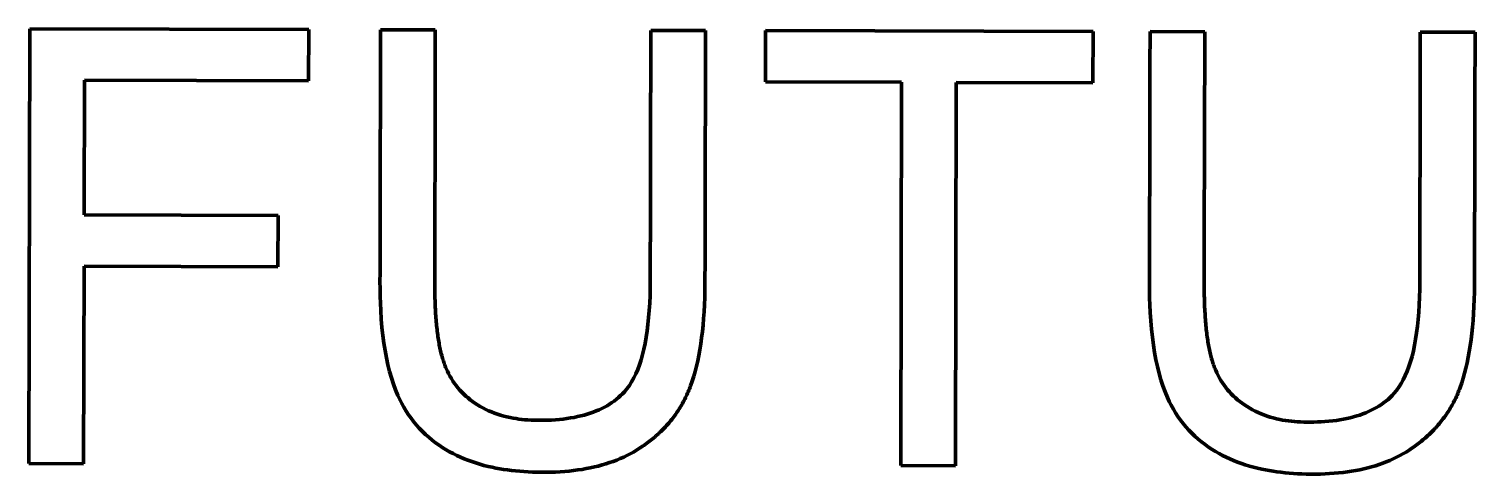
# Model space of a CAD drawing. Header units: millimetres. Extents: x 927 to 1533, y 508 to 795.
# Drawn here: x 1184.276 to 1188.04, y 636.688 to 637.847 of the extents above; entities that cross this region are included whole.
import ezdxf

# ---------------------------------------------------------------- set-up
doc = ezdxf.new("R2010")
doc.units = ezdxf.units.MM
doc.layers.add('1', color=7, linetype='Continuous', true_color=0xffffff)

msp = doc.modelspace()

# ---------------------------------------------------------------- linework, layer by layer
at = {"layer": '1', "color": 1, "linetype": 'Continuous', "lineweight": 70}
for p, q in [((1184.279, 637.8469), (1184.2763, 636.7149)), ((1185.0045, 637.8452), (1184.279, 637.8469)), ((1185.0042, 637.7117), (1185.0045, 637.8452)), ((1185.1916, 637.8447), (1185.1915, 637.8255)), ((1185.3341, 637.8444), (1185.1916, 637.8447)), ((1185.3334, 637.5805), (1185.3341, 637.8444)), ((1186.0376, 637.8427), (1185.895, 637.8431)), ((1185.895, 637.8215), (1185.895, 637.8431)), ((1186.0376, 637.8427), (1186.0375, 637.8228)), ((1186.1938, 637.8424), (1186.1935, 637.7089)), ((1187.0462, 637.8403), (1186.1938, 637.8424)), ((1187.0458, 637.7068), (1187.0462, 637.8403)), ((1187.1945, 637.84), (1187.1944, 637.8219)), ((1187.337, 637.8396), (1187.1945, 637.84)), ((1187.3363, 637.5604), (1187.337, 637.8396)), ((1185.1915, 637.8063), (1185.1914, 637.7871)), ((1185.1915, 637.8255), (1185.1915, 637.8063)), ((1185.8949, 637.7999), (1185.895, 637.8215)), ((1186.0375, 637.8029), (1186.0374, 637.783)), ((1186.0375, 637.8228), (1186.0375, 637.8029)), ((1187.1944, 637.8037), (1187.1943, 637.7854)), ((1187.1944, 637.8219), (1187.1944, 637.8037)), ((1187.8978, 637.7951), (1187.8979, 637.8167)), ((1188.0405, 637.838), (1187.8979, 637.8383)), ((1187.8979, 637.8167), (1187.8979, 637.8383)), ((1188.0405, 637.838), (1188.0404, 637.8181)), ((1188.0404, 637.8181), (1188.0404, 637.7982)), ((1185.1914, 637.768), (1185.1913, 637.7488)), ((1185.1914, 637.7871), (1185.1914, 637.768)), ((1185.8948, 637.7567), (1185.8949, 637.7783)), ((1185.8949, 637.7783), (1185.8949, 637.7999)), ((1186.0374, 637.783), (1186.0374, 637.7631)), ((1187.1943, 637.767), (1187.1942, 637.7485)), ((1187.1943, 637.7854), (1187.1943, 637.767)), ((1187.8977, 637.7519), (1187.8978, 637.7735)), ((1187.8978, 637.7735), (1187.8978, 637.7951)), ((1188.0404, 637.7982), (1188.0403, 637.7782)), ((1188.0403, 637.7782), (1188.0403, 637.7583)), ((1185.1913, 637.7296), (1185.1912, 637.7104)), ((1185.1913, 637.7488), (1185.1913, 637.7296)), ((1185.8947, 637.7135), (1185.8948, 637.7351)), ((1185.8948, 637.7351), (1185.8948, 637.7567)), ((1186.0374, 637.7631), (1186.0373, 637.7432)), ((1186.0373, 637.7432), (1186.0373, 637.7233)), ((1187.1942, 637.73), (1187.1941, 637.7113)), ((1187.1942, 637.7485), (1187.1942, 637.73)), ((1187.8976, 637.7087), (1187.8977, 637.7303)), ((1187.8977, 637.7303), (1187.8977, 637.7519)), ((1188.0403, 637.7583), (1188.0402, 637.7384)), ((1188.0402, 637.7384), (1188.0402, 637.7185)), ((1184.4201, 637.3624), (1184.4209, 637.7131)), ((1184.4209, 637.7131), (1185.0042, 637.7117)), ((1185.1912, 637.6912), (1185.1911, 637.672)), ((1185.1912, 637.7104), (1185.1912, 637.6912)), ((1185.8946, 637.6703), (1185.8947, 637.6919)), ((1185.8947, 637.6919), (1185.8947, 637.7135)), ((1186.0373, 637.7233), (1186.0372, 637.7034)), ((1186.0372, 637.7034), (1186.0372, 637.6835)), ((1186.1935, 637.7089), (1186.5479, 637.708)), ((1186.5479, 637.708), (1186.5455, 636.7095)), ((1186.6877, 636.7091), (1186.6901, 637.7077)), ((1186.6901, 637.7077), (1187.0458, 637.7068)), ((1187.1941, 637.7113), (1187.1941, 637.6926)), ((1187.1941, 637.6926), (1187.1941, 637.6737)), ((1187.8976, 637.6871), (1187.8976, 637.7087)), ((1188.0402, 637.7185), (1188.0401, 637.6986)), ((1188.0401, 637.6986), (1188.0401, 637.6787)), ((1185.1911, 637.672), (1185.1911, 637.6528)), ((1185.1911, 637.6528), (1185.1911, 637.6336)), ((1185.8946, 637.6487), (1185.8946, 637.6703)), ((1186.0372, 637.6835), (1186.0371, 637.6636)), ((1186.0371, 637.6636), (1186.0371, 637.6437)), ((1187.1941, 637.6737), (1187.194, 637.6548)), ((1187.194, 637.6548), (1187.194, 637.6358)), ((1187.8975, 637.6655), (1187.8976, 637.6871)), ((1187.8975, 637.6439), (1187.8975, 637.6655)), ((1188.0401, 637.6787), (1188.04, 637.6588)), ((1188.04, 637.6588), (1188.04, 637.6389)), ((1185.1911, 637.6336), (1185.191, 637.6144)), ((1185.191, 637.6144), (1185.191, 637.5952)), ((1185.8945, 637.6271), (1185.8946, 637.6487)), ((1185.8945, 637.6055), (1185.8945, 637.6271)), ((1186.0371, 637.6437), (1186.037, 637.6238)), ((1186.037, 637.6238), (1186.037, 637.6038)), ((1187.194, 637.6358), (1187.1939, 637.6167)), ((1187.1939, 637.6167), (1187.1939, 637.5975)), ((1187.8974, 637.6223), (1187.8975, 637.6439)), ((1187.8974, 637.6007), (1187.8974, 637.6223)), ((1188.04, 637.6389), (1188.0399, 637.619)), ((1188.0399, 637.619), (1188.0399, 637.5991)), ((1185.191, 637.5952), (1185.1909, 637.576)), ((1185.1909, 637.576), (1185.1909, 637.5568)), ((1185.3328, 637.3147), (1185.3334, 637.5805)), ((1185.8944, 637.5839), (1185.8945, 637.6055)), ((1185.8944, 637.5623), (1185.8944, 637.5839)), ((1186.037, 637.6038), (1186.0369, 637.5839)), ((1186.0369, 637.5839), (1186.0369, 637.564)), ((1187.1939, 637.5975), (1187.1938, 637.5782)), ((1187.1938, 637.5782), (1187.1938, 637.5588)), ((1187.8973, 637.5791), (1187.8974, 637.6007)), ((1187.8973, 637.5575), (1187.8973, 637.5791)), ((1188.0399, 637.5991), (1188.0398, 637.5792)), ((1188.0398, 637.5792), (1188.0398, 637.5593)), ((1185.1909, 637.5568), (1185.1908, 637.5376)), ((1185.8943, 637.5407), (1185.8944, 637.5623)), ((1185.8943, 637.5191), (1185.8943, 637.5407)), ((1186.0369, 637.5441), (1186.0368, 637.5242)), ((1186.0369, 637.564), (1186.0369, 637.5441)), ((1187.1938, 637.5588), (1187.1937, 637.5393)), ((1187.1937, 637.5393), (1187.1937, 637.5198)), ((1187.3357, 637.2964), (1187.3363, 637.5604)), ((1187.8972, 637.5359), (1187.8973, 637.5575)), ((1188.0398, 637.5593), (1188.0397, 637.5394)), ((1188.0397, 637.5394), (1188.0397, 637.5195)), ((1185.1908, 637.5184), (1185.1907, 637.4992)), ((1185.1908, 637.5376), (1185.1908, 637.5184)), ((1185.8942, 637.4975), (1185.8943, 637.5191)), ((1186.0368, 637.5043), (1186.0367, 637.4844)), ((1186.0368, 637.5242), (1186.0368, 637.5043)), ((1187.1937, 637.5198), (1187.1936, 637.5001)), ((1187.8971, 637.4927), (1187.8972, 637.5143)), ((1187.8972, 637.5143), (1187.8972, 637.5359)), ((1188.0397, 637.5195), (1188.0396, 637.4995)), ((1185.1907, 637.48), (1185.1906, 637.4608)), ((1185.1907, 637.4992), (1185.1907, 637.48)), ((1185.8941, 637.4543), (1185.8942, 637.4759)), ((1185.8942, 637.4759), (1185.8942, 637.4975)), ((1186.0367, 637.4645), (1186.0366, 637.4446)), ((1186.0367, 637.4844), (1186.0367, 637.4645)), ((1187.1936, 637.4804), (1187.1935, 637.4605)), ((1187.1936, 637.5001), (1187.1936, 637.4804)), ((1187.897, 637.4495), (1187.8971, 637.4711)), ((1187.8971, 637.4711), (1187.8971, 637.4927)), ((1188.0396, 637.4995), (1188.0396, 637.4796)), ((1188.0396, 637.4796), (1188.0396, 637.4597)), ((1185.1906, 637.4608), (1185.1906, 637.4416)), ((1185.1906, 637.4416), (1185.1906, 637.4224)), ((1185.894, 637.4111), (1185.8941, 637.4327)), ((1185.8941, 637.4327), (1185.8941, 637.4543)), ((1186.0366, 637.4446), (1186.0366, 637.4247)), ((1187.1935, 637.4605), (1187.1935, 637.4406)), ((1187.1935, 637.4406), (1187.1935, 637.4206)), ((1187.8969, 637.4063), (1187.897, 637.4279)), ((1187.897, 637.4279), (1187.897, 637.4495)), ((1188.0396, 637.4597), (1188.0395, 637.4398)), ((1188.0395, 637.4398), (1188.0395, 637.4199)), ((1185.1906, 637.4224), (1185.1905, 637.4032)), ((1185.1905, 637.4032), (1185.1905, 637.384)), ((1185.8939, 637.3679), (1185.894, 637.3895)), ((1185.894, 637.3895), (1185.894, 637.4111)), ((1186.0366, 637.4247), (1186.0365, 637.4048)), ((1186.0365, 637.4048), (1186.0365, 637.3849)), ((1187.1935, 637.4206), (1187.1934, 637.4005)), ((1187.1934, 637.4005), (1187.1934, 637.3803)), ((1187.8969, 637.3847), (1187.8969, 637.4063)), ((1188.0395, 637.4199), (1188.0394, 637.4)), ((1188.0394, 637.4), (1188.0394, 637.3801)), ((1184.9249, 637.3612), (1184.4201, 637.3624)), ((1184.9246, 637.2277), (1184.9249, 637.3612)), ((1185.1905, 637.384), (1185.1904, 637.3648)), ((1185.1904, 637.3648), (1185.1904, 637.3456)), ((1185.8939, 637.3463), (1185.8939, 637.3679)), ((1186.0365, 637.3849), (1186.0364, 637.365)), ((1186.0364, 637.365), (1186.0364, 637.3451)), ((1187.1934, 637.3803), (1187.1933, 637.36)), ((1187.1933, 637.36), (1187.1933, 637.3406)), ((1187.8968, 637.3631), (1187.8969, 637.3847)), ((1187.8968, 637.3415), (1187.8968, 637.3631)), ((1188.0394, 637.3801), (1188.0393, 637.3602)), ((1188.0393, 637.3602), (1188.0393, 637.3403)), ((1185.1904, 637.3456), (1185.1903, 637.3264)), ((1185.1903, 637.3264), (1185.1903, 637.3072)), ((1185.3325, 637.1856), (1185.3328, 637.3147)), ((1185.8938, 637.3247), (1185.8939, 637.3463)), ((1185.8938, 637.3031), (1185.8938, 637.3247)), ((1186.0364, 637.3451), (1186.0363, 637.3251)), ((1186.0363, 637.3251), (1186.0363, 637.3052)), ((1187.1933, 637.3406), (1187.1932, 637.3216)), ((1187.1932, 637.3216), (1187.1932, 637.3024)), ((1187.8967, 637.3199), (1187.8968, 637.3415)), ((1187.8967, 637.2983), (1187.8967, 637.3199)), ((1188.0393, 637.3403), (1188.0392, 637.3204)), ((1188.0392, 637.3204), (1188.0392, 637.3005)), ((1185.1903, 637.3072), (1185.1902, 637.288)), ((1185.1902, 637.288), (1185.1902, 637.2688)), ((1185.8937, 637.2815), (1185.8938, 637.3031)), ((1185.8937, 637.2599), (1185.8937, 637.2815)), ((1186.0363, 637.3052), (1186.0362, 637.2853)), ((1186.0362, 637.2853), (1186.0362, 637.2654)), ((1187.1932, 637.3024), (1187.1931, 637.2832)), ((1187.1931, 637.2832), (1187.1931, 637.264)), ((1187.3354, 637.1787), (1187.3357, 637.2964)), ((1187.8966, 637.2767), (1187.8967, 637.2983)), ((1187.8966, 637.2551), (1187.8966, 637.2767)), ((1188.0392, 637.3005), (1188.0391, 637.2806)), ((1188.0391, 637.2806), (1188.0391, 637.2607)), ((1185.1902, 637.2688), (1185.1901, 637.2496)), ((1185.1901, 637.2496), (1185.1901, 637.2304)), ((1185.8936, 637.2383), (1185.8937, 637.2599)), ((1185.8936, 637.2167), (1185.8936, 637.2383)), ((1186.0362, 637.2654), (1186.0361, 637.2455)), ((1186.0361, 637.2455), (1186.0361, 637.2256)), ((1187.1931, 637.264), (1187.193, 637.2448)), ((1187.193, 637.2448), (1187.193, 637.2256)), ((1187.8965, 637.2335), (1187.8966, 637.2551)), ((1188.0391, 637.2607), (1188.039, 637.2407)), ((1188.039, 637.2407), (1188.039, 637.2208)), ((1184.4185, 636.7145), (1184.4197, 637.2289)), ((1184.4197, 637.2289), (1184.9246, 637.2277)), ((1185.1901, 637.2112), (1185.19, 637.1901)), ((1185.1901, 637.2304), (1185.1901, 637.2112)), ((1185.8935, 637.1951), (1185.8936, 637.2167)), ((1186.0361, 637.2256), (1186.036, 637.2057)), ((1186.036, 637.2057), (1186.036, 637.1858)), ((1187.193, 637.2256), (1187.1929, 637.2064)), ((1187.1929, 637.2064), (1187.1929, 637.1854)), ((1187.8964, 637.1904), (1187.8965, 637.2119)), ((1187.8965, 637.2119), (1187.8965, 637.2335)), ((1188.039, 637.2208), (1188.0389, 637.2009)), ((1188.0389, 637.2009), (1188.0389, 637.181)), ((1185.19, 637.1901), (1185.1902, 637.1692)), ((1185.1902, 637.1692), (1185.1905, 637.1501)), ((1185.3326, 637.1759), (1185.3325, 637.1856)), ((1185.3326, 637.1696), (1185.3326, 637.1759)), ((1185.3327, 637.1634), (1185.3326, 637.1696)), ((1185.3328, 637.1573), (1185.3327, 637.1634)), ((1185.8929, 637.153), (1185.8934, 637.1737)), ((1185.8934, 637.1737), (1185.8935, 637.1951)), ((1186.0358, 637.1662), (1186.0353, 637.1471)), ((1186.036, 637.1858), (1186.0358, 637.1662)), ((1187.1929, 637.1854), (1187.1931, 637.1645)), ((1187.1931, 637.1645), (1187.1934, 637.1453)), ((1187.3354, 637.1706), (1187.3354, 637.1787)), ((1187.3355, 637.1645), (1187.3354, 637.1706)), ((1187.3356, 637.1583), (1187.3355, 637.1645)), ((1187.8958, 637.1482), (1187.8963, 637.169)), ((1187.8963, 637.169), (1187.8964, 637.1904)), ((1188.0387, 637.1614), (1188.0382, 637.1423)), ((1188.0389, 637.181), (1188.0387, 637.1614)), ((1185.1905, 637.1501), (1185.191, 637.1328)), ((1185.191, 637.1328), (1185.1919, 637.1135)), ((1185.3329, 637.1512), (1185.3328, 637.1573)), ((1185.3331, 637.1452), (1185.3329, 637.1512)), ((1185.3333, 637.1393), (1185.3331, 637.1452)), ((1185.3335, 637.1334), (1185.3333, 637.1393)), ((1185.3337, 637.1276), (1185.3335, 637.1334)), ((1185.334, 637.122), (1185.3337, 637.1276)), ((1185.8909, 637.1137), (1185.8921, 637.133)), ((1185.8921, 637.133), (1185.8929, 637.153)), ((1186.0346, 637.1285), (1186.0336, 637.1103)), ((1186.0353, 637.1471), (1186.0346, 637.1285)), ((1187.1934, 637.1453), (1187.1939, 637.1281)), ((1187.1939, 637.1281), (1187.1948, 637.1087)), ((1187.3357, 637.1521), (1187.3356, 637.1583)), ((1187.3358, 637.1461), (1187.3357, 637.1521)), ((1187.336, 637.1401), (1187.3358, 637.1461)), ((1187.3362, 637.1342), (1187.336, 637.1401)), ((1187.3364, 637.1283), (1187.3362, 637.1342)), ((1187.3366, 637.1226), (1187.3364, 637.1283)), ((1187.8938, 637.109), (1187.895, 637.1283)), ((1187.895, 637.1283), (1187.8958, 637.1482)), ((1188.0382, 637.1423), (1188.0375, 637.1237)), ((1185.1919, 637.1135), (1185.1934, 637.0912)), ((1185.1934, 637.0912), (1185.1952, 637.0696)), ((1185.3343, 637.1163), (1185.334, 637.122)), ((1185.3346, 637.1108), (1185.3343, 637.1163)), ((1185.3349, 637.1053), (1185.3346, 637.1108)), ((1185.3353, 637.1), (1185.3349, 637.1053)), ((1185.3356, 637.0946), (1185.3353, 637.1)), ((1185.3361, 637.0894), (1185.3356, 637.0946)), ((1185.3365, 637.0843), (1185.3361, 637.0894)), ((1185.8876, 637.0773), (1185.8894, 637.0952)), ((1185.8894, 637.0952), (1185.8909, 637.1137)), ((1186.0324, 637.0926), (1186.031, 637.0754)), ((1186.0336, 637.1103), (1186.0324, 637.0926)), ((1187.1948, 637.1087), (1187.1963, 637.0864)), ((1187.1963, 637.0864), (1187.1981, 637.0648)), ((1187.3369, 637.1169), (1187.3366, 637.1226)), ((1187.3372, 637.1113), (1187.3369, 637.1169)), ((1187.3375, 637.1058), (1187.3372, 637.1113)), ((1187.3378, 637.1003), (1187.3375, 637.1058)), ((1187.3382, 637.095), (1187.3378, 637.1003)), ((1187.3386, 637.0897), (1187.3382, 637.095)), ((1187.339, 637.0844), (1187.3386, 637.0897)), ((1187.8905, 637.0725), (1187.8923, 637.0904)), ((1187.8923, 637.0904), (1187.8938, 637.109)), ((1188.0353, 637.0878), (1188.0339, 637.0706)), ((1188.0365, 637.1055), (1188.0353, 637.0878)), ((1188.0375, 637.1237), (1188.0365, 637.1055)), ((1185.1952, 637.0696), (1185.1975, 637.0487)), ((1185.1975, 637.0487), (1185.2002, 637.0285)), ((1185.3369, 637.0792), (1185.3365, 637.0843)), ((1185.3374, 637.0742), (1185.3369, 637.0792)), ((1185.3379, 637.0692), (1185.3374, 637.0742)), ((1185.3385, 637.0644), (1185.3379, 637.0692)), ((1185.339, 637.0596), (1185.3385, 637.0644)), ((1185.3396, 637.0549), (1185.339, 637.0596)), ((1185.3402, 637.0503), (1185.3396, 637.0549)), ((1185.3409, 637.0458), (1185.3402, 637.0503)), ((1185.8829, 637.0437), (1185.8854, 637.0602)), ((1185.8854, 637.0602), (1185.8876, 637.0773)), ((1186.0293, 637.0587), (1186.0273, 637.0425)), ((1186.031, 637.0754), (1186.0293, 637.0587)), ((1187.1981, 637.0648), (1187.2004, 637.0439)), ((1187.3394, 637.0793), (1187.339, 637.0844)), ((1187.3399, 637.0742), (1187.3394, 637.0793)), ((1187.3403, 637.0692), (1187.3399, 637.0742)), ((1187.3409, 637.0643), (1187.3403, 637.0692)), ((1187.3414, 637.0595), (1187.3409, 637.0643)), ((1187.342, 637.0547), (1187.3414, 637.0595)), ((1187.3425, 637.05), (1187.342, 637.0547)), ((1187.3432, 637.0454), (1187.3425, 637.05)), ((1187.8858, 637.039), (1187.8883, 637.0554)), ((1187.8883, 637.0554), (1187.8905, 637.0725)), ((1188.0322, 637.0539), (1188.0302, 637.0377)), ((1188.0339, 637.0706), (1188.0322, 637.0539)), ((1185.2002, 637.0285), (1185.2033, 637.009)), ((1185.3415, 637.0413), (1185.3409, 637.0458)), ((1185.3422, 637.0369), (1185.3415, 637.0413)), ((1185.343, 637.0326), (1185.3422, 637.0369)), ((1185.3437, 637.0283), (1185.343, 637.0326)), ((1185.3445, 637.0241), (1185.3437, 637.0283)), ((1185.3453, 637.02), (1185.3445, 637.0241)), ((1185.3461, 637.016), (1185.3453, 637.02)), ((1185.347, 637.012), (1185.3461, 637.016)), ((1185.3479, 637.0081), (1185.347, 637.012)), ((1185.8734, 636.9987), (1185.8769, 637.013)), ((1185.8769, 637.013), (1185.8801, 637.028)), ((1185.8801, 637.028), (1185.8829, 637.0437)), ((1186.0226, 637.0114), (1186.0199, 636.9966)), ((1186.0251, 637.0267), (1186.0226, 637.0114)), ((1186.0273, 637.0425), (1186.0251, 637.0267)), ((1187.2004, 637.0439), (1187.2031, 637.0237)), ((1187.2031, 637.0237), (1187.2062, 637.0042)), ((1187.3438, 637.0409), (1187.3432, 637.0454)), ((1187.3445, 637.0364), (1187.3438, 637.0409)), ((1187.3452, 637.032), (1187.3445, 637.0364)), ((1187.3459, 637.0277), (1187.3452, 637.032)), ((1187.3466, 637.0234), (1187.3459, 637.0277)), ((1187.3474, 637.0193), (1187.3466, 637.0234)), ((1187.3482, 637.0152), (1187.3474, 637.0193)), ((1187.349, 637.0111), (1187.3482, 637.0152)), ((1187.3499, 637.0071), (1187.349, 637.0111)), ((1187.8798, 637.0082), (1187.883, 637.0233)), ((1187.883, 637.0233), (1187.8858, 637.039)), ((1188.028, 637.0219), (1188.0255, 637.0066)), ((1188.0302, 637.0377), (1188.028, 637.0219)), ((1185.2033, 637.009), (1185.2069, 636.9902)), ((1185.2069, 636.9902), (1185.2108, 636.9721)), ((1185.3488, 637.0042), (1185.3479, 637.0081)), ((1185.3497, 637.0004), (1185.3488, 637.0042)), ((1185.3507, 636.9967), (1185.3497, 637.0004)), ((1185.3517, 636.993), (1185.3507, 636.9967)), ((1185.3528, 636.9894), (1185.3517, 636.993)), ((1185.3538, 636.9859), (1185.3528, 636.9894)), ((1185.355, 636.9824), (1185.3538, 636.9859)), ((1185.3561, 636.9789), (1185.355, 636.9824)), ((1185.3573, 636.9756), (1185.3561, 636.9789)), ((1185.3585, 636.9722), (1185.3573, 636.9756)), ((1185.8653, 636.9723), (1185.8695, 636.9851)), ((1185.8695, 636.9851), (1185.8734, 636.9987)), ((1186.017, 636.9823), (1186.0138, 636.9684)), ((1186.0199, 636.9966), (1186.017, 636.9823)), ((1187.2062, 637.0042), (1187.2098, 636.9854)), ((1187.2098, 636.9854), (1187.2137, 636.9673)), ((1187.3508, 637.0032), (1187.3499, 637.0071)), ((1187.3517, 636.9994), (1187.3508, 637.0032)), ((1187.3526, 636.9956), (1187.3517, 636.9994)), ((1187.3536, 636.9919), (1187.3526, 636.9956)), ((1187.3546, 636.9882), (1187.3536, 636.9919)), ((1187.3557, 636.9846), (1187.3546, 636.9882)), ((1187.3568, 636.9811), (1187.3557, 636.9846)), ((1187.3579, 636.9776), (1187.3568, 636.9811)), ((1187.359, 636.9742), (1187.3579, 636.9776)), ((1187.3602, 636.9708), (1187.359, 636.9742)), ((1187.8682, 636.9675), (1187.8724, 636.9804)), ((1187.8724, 636.9804), (1187.8763, 636.994)), ((1187.8763, 636.994), (1187.8798, 637.0082)), ((1188.0199, 636.9775), (1188.0167, 636.9637)), ((1188.0228, 636.9918), (1188.0199, 636.9775)), ((1188.0255, 637.0066), (1188.0228, 636.9918)), ((1185.2108, 636.9721), (1185.2152, 636.9547)), ((1185.2152, 636.9547), (1185.22, 636.9379)), ((1185.22, 636.9379), (1185.2252, 636.9219)), ((1185.3598, 636.969), (1185.3585, 636.9722)), ((1185.361, 636.9657), (1185.3598, 636.969)), ((1185.3624, 636.9626), (1185.361, 636.9657)), ((1185.845, 636.9279), (1185.8506, 636.9379)), ((1185.8506, 636.9379), (1185.8559, 636.9486)), ((1185.8559, 636.9486), (1185.8608, 636.9601)), ((1185.8608, 636.9601), (1185.8653, 636.9723)), ((1186.0066, 636.9422), (1186.0027, 636.9298)), ((1186.0103, 636.9551), (1186.0066, 636.9422)), ((1186.0138, 636.9684), (1186.0103, 636.9551)), ((1187.2137, 636.9673), (1187.2181, 636.9499)), ((1187.2181, 636.9499), (1187.2229, 636.9332)), ((1187.3614, 636.9675), (1187.3602, 636.9708)), ((1187.3626, 636.9642), (1187.3614, 636.9675)), ((1187.3639, 636.961), (1187.3626, 636.9642)), ((1187.3653, 636.9578), (1187.3639, 636.961)), ((1187.8535, 636.9331), (1187.8588, 636.9439)), ((1187.8588, 636.9439), (1187.8636, 636.9553)), ((1187.8636, 636.9553), (1187.8682, 636.9675)), ((1188.0095, 636.9374), (1188.0056, 636.925)), ((1188.0132, 636.9503), (1188.0095, 636.9374)), ((1188.0167, 636.9637), (1188.0132, 636.9503)), ((1185.2252, 636.9219), (1185.2308, 636.9066)), ((1185.2308, 636.9066), (1185.2368, 636.892)), ((1185.8262, 636.902), (1185.8214, 636.8968)), ((1185.8262, 636.902), (1185.8328, 636.9099)), ((1185.8328, 636.9099), (1185.8391, 636.9185)), ((1185.8391, 636.9185), (1185.845, 636.9279)), ((1185.9906, 636.8981), (1185.9889, 636.8942)), ((1185.9923, 636.902), (1185.9906, 636.8981)), ((1185.9939, 636.9059), (1185.9923, 636.902)), ((1185.9955, 636.9098), (1185.9939, 636.9059)), ((1185.997, 636.9138), (1185.9955, 636.9098)), ((1185.9985, 636.9178), (1185.997, 636.9138)), ((1186.0027, 636.9298), (1185.9985, 636.9178)), ((1187.2229, 636.9332), (1187.2281, 636.9172)), ((1187.2281, 636.9172), (1187.2337, 636.9019)), ((1187.2337, 636.9019), (1187.2397, 636.8873)), ((1187.8291, 636.8973), (1187.8357, 636.9052)), ((1187.8357, 636.9052), (1187.842, 636.9138)), ((1187.842, 636.9138), (1187.8479, 636.9231)), ((1187.8479, 636.9231), (1187.8535, 636.9331)), ((1187.9968, 636.9011), (1187.9952, 636.8972)), ((1187.9984, 636.9051), (1187.9968, 636.9011)), ((1187.9999, 636.9091), (1187.9984, 636.9051)), ((1188.0014, 636.9131), (1187.9999, 636.9091)), ((1188.0056, 636.925), (1188.0014, 636.9131)), ((1185.4439, 636.868), (1185.437, 636.8724)), ((1185.4509, 636.8638), (1185.4439, 636.868)), ((1185.4581, 636.8598), (1185.4509, 636.8638)), ((1185.7743, 636.8619), (1185.7674, 636.8584)), ((1185.781, 636.8656), (1185.7743, 636.8619)), ((1185.7874, 636.8695), (1185.781, 636.8656)), ((1185.7936, 636.8736), (1185.7874, 636.8695)), ((1185.7996, 636.8778), (1185.7936, 636.8736)), ((1185.8054, 636.8823), (1185.7996, 636.8778)), ((1185.811, 636.8869), (1185.8054, 636.8823)), ((1185.8163, 636.8918), (1185.811, 636.8869)), ((1185.8214, 636.8968), (1185.8163, 636.8918)), ((1185.9712, 636.8609), (1185.969, 636.8573)), ((1185.9733, 636.8644), (1185.9712, 636.8609)), ((1185.9754, 636.8681), (1185.9733, 636.8644)), ((1185.9775, 636.8717), (1185.9754, 636.8681)), ((1185.9795, 636.8754), (1185.9775, 636.8717)), ((1185.9815, 636.8791), (1185.9795, 636.8754)), ((1185.9834, 636.8828), (1185.9815, 636.8791)), ((1185.9853, 636.8866), (1185.9834, 636.8828)), ((1185.9871, 636.8904), (1185.9853, 636.8866)), ((1185.9889, 636.8942), (1185.9871, 636.8904)), ((1187.4468, 636.8632), (1187.4399, 636.8677)), ((1187.4538, 636.859), (1187.4468, 636.8632)), ((1187.7839, 636.8608), (1187.7772, 636.8571)), ((1187.7903, 636.8647), (1187.7839, 636.8608)), ((1187.7965, 636.8688), (1187.7903, 636.8647)), ((1187.8025, 636.8731), (1187.7965, 636.8688)), ((1187.8083, 636.8775), (1187.8025, 636.8731)), ((1187.8139, 636.8822), (1187.8083, 636.8775)), ((1187.8192, 636.887), (1187.8139, 636.8822)), ((1187.8243, 636.892), (1187.8192, 636.887)), ((1187.8291, 636.8973), (1187.8243, 636.892)), ((1187.9783, 636.8633), (1187.9762, 636.8597)), ((1187.9804, 636.8669), (1187.9783, 636.8633)), ((1187.9824, 636.8706), (1187.9804, 636.8669)), ((1187.9844, 636.8743), (1187.9824, 636.8706)), ((1187.9863, 636.8781), (1187.9844, 636.8743)), ((1187.9882, 636.8818), (1187.9863, 636.8781)), ((1187.99, 636.8856), (1187.9882, 636.8818)), ((1187.9917, 636.8895), (1187.99, 636.8856)), ((1187.9935, 636.8933), (1187.9917, 636.8895)), ((1187.9952, 636.8972), (1187.9935, 636.8933)), ((1185.4654, 636.8561), (1185.4581, 636.8598)), ((1185.4728, 636.8526), (1185.4654, 636.8561)), ((1185.4804, 636.8493), (1185.4728, 636.8526)), ((1185.4881, 636.8463), (1185.4804, 636.8493)), ((1185.496, 636.8435), (1185.4881, 636.8463)), ((1185.504, 636.8409), (1185.496, 636.8435)), ((1185.5121, 636.8386), (1185.504, 636.8409)), ((1185.5204, 636.8365), (1185.5121, 636.8386)), ((1185.5291, 636.8346), (1185.5204, 636.8365)), ((1185.5367, 636.8331), (1185.5291, 636.8346)), ((1185.5441, 636.8319), (1185.5367, 636.8331)), ((1185.5516, 636.8308), (1185.5441, 636.8319)), ((1185.5593, 636.8299), (1185.5516, 636.8308)), ((1185.5672, 636.8291), (1185.5593, 636.8299)), ((1185.5753, 636.8285), (1185.5672, 636.8291)), ((1185.5835, 636.828), (1185.5753, 636.8285)), ((1185.592, 636.8277), (1185.5835, 636.828)), ((1185.6005, 636.8276), (1185.592, 636.8277)), ((1185.6093, 636.8276), (1185.6005, 636.8276)), ((1185.6182, 636.8277), (1185.6093, 636.8276)), ((1185.6272, 636.828), (1185.6182, 636.8277)), ((1185.6366, 636.8284), (1185.6272, 636.828)), ((1185.6469, 636.8291), (1185.6366, 636.8284)), ((1185.657, 636.8299), (1185.6469, 636.8291)), ((1185.6669, 636.831), (1185.657, 636.8299)), ((1185.6765, 636.8322), (1185.6669, 636.831)), ((1185.6859, 636.8337), (1185.6765, 636.8322)), ((1185.6951, 636.8353), (1185.6859, 636.8337)), ((1185.704, 636.8371), (1185.6951, 636.8353)), ((1185.7127, 636.8391), (1185.704, 636.8371)), ((1185.7212, 636.8413), (1185.7127, 636.8391)), ((1185.7295, 636.8436), (1185.7212, 636.8413)), ((1185.7375, 636.8462), (1185.7295, 636.8436)), ((1185.7453, 636.849), (1185.7375, 636.8462)), ((1185.7529, 636.8519), (1185.7453, 636.849)), ((1185.7603, 636.855), (1185.7529, 636.8519)), ((1185.7674, 636.8584), (1185.7603, 636.855)), ((1185.9443, 636.8235), (1185.9416, 636.8203)), ((1185.947, 636.8267), (1185.9443, 636.8235)), ((1185.9496, 636.83), (1185.947, 636.8267)), ((1185.9522, 636.8333), (1185.9496, 636.83)), ((1185.9547, 636.8366), (1185.9522, 636.8333)), ((1185.9572, 636.84), (1185.9547, 636.8366)), ((1185.9597, 636.8434), (1185.9572, 636.84)), ((1185.9621, 636.8468), (1185.9597, 636.8434)), ((1185.9644, 636.8503), (1185.9621, 636.8468)), ((1185.9667, 636.8538), (1185.9644, 636.8503)), ((1185.969, 636.8573), (1185.9667, 636.8538)), ((1187.461, 636.8551), (1187.4538, 636.859)), ((1187.4683, 636.8513), (1187.461, 636.8551)), ((1187.4757, 636.8478), (1187.4683, 636.8513)), ((1187.4833, 636.8446), (1187.4757, 636.8478)), ((1187.491, 636.8415), (1187.4833, 636.8446)), ((1187.4989, 636.8387), (1187.491, 636.8415)), ((1187.5069, 636.8362), (1187.4989, 636.8387)), ((1187.515, 636.8338), (1187.5069, 636.8362)), ((1187.5233, 636.8317), (1187.515, 636.8338)), ((1187.532, 636.8298), (1187.5233, 636.8317)), ((1187.5396, 636.8284), (1187.532, 636.8298)), ((1187.547, 636.8271), (1187.5396, 636.8284)), ((1187.5545, 636.8261), (1187.547, 636.8271)), ((1187.5622, 636.8251), (1187.5545, 636.8261)), ((1187.5701, 636.8244), (1187.5622, 636.8251)), ((1187.5782, 636.8237), (1187.5701, 636.8244)), ((1187.5864, 636.8233), (1187.5782, 636.8237)), ((1187.5949, 636.823), (1187.5864, 636.8233)), ((1187.6034, 636.8228), (1187.5949, 636.823)), ((1187.6122, 636.8228), (1187.6034, 636.8228)), ((1187.6211, 636.8229), (1187.6122, 636.8228)), ((1187.6301, 636.8232), (1187.6211, 636.8229)), ((1187.6395, 636.8237), (1187.6301, 636.8232)), ((1187.6498, 636.8243), (1187.6395, 636.8237)), ((1187.6599, 636.8252), (1187.6498, 636.8243)), ((1187.6698, 636.8262), (1187.6599, 636.8252)), ((1187.6794, 636.8275), (1187.6698, 636.8262)), ((1187.6888, 636.8289), (1187.6794, 636.8275)), ((1187.6979, 636.8305), (1187.6888, 636.8289)), ((1187.7069, 636.8323), (1187.6979, 636.8305)), ((1187.7156, 636.8343), (1187.7069, 636.8323)), ((1187.7241, 636.8365), (1187.7156, 636.8343)), ((1187.7324, 636.8389), (1187.7241, 636.8365)), ((1187.7404, 636.8414), (1187.7324, 636.8389)), ((1187.7482, 636.8442), (1187.7404, 636.8414)), ((1187.7558, 636.8471), (1187.7482, 636.8442)), ((1187.7632, 636.8503), (1187.7558, 636.8471)), ((1187.7703, 636.8536), (1187.7632, 636.8503)), ((1187.7772, 636.8571), (1187.7703, 636.8536)), ((1187.9525, 636.8252), (1187.9499, 636.822)), ((1187.9551, 636.8285), (1187.9525, 636.8252)), ((1187.9576, 636.8319), (1187.9551, 636.8285)), ((1187.9601, 636.8352), (1187.9576, 636.8319)), ((1187.9626, 636.8386), (1187.9601, 636.8352)), ((1187.9649, 636.8421), (1187.9626, 636.8386)), ((1187.9673, 636.8455), (1187.9649, 636.8421)), ((1187.9696, 636.849), (1187.9673, 636.8455)), ((1187.9718, 636.8525), (1187.9696, 636.849)), ((1187.9741, 636.8561), (1187.9718, 636.8525)), ((1187.9762, 636.8597), (1187.9741, 636.8561)), ((1185.9084, 636.7869), (1185.9051, 636.7841)), ((1185.9117, 636.7898), (1185.9084, 636.7869)), ((1185.9149, 636.7927), (1185.9117, 636.7898)), ((1185.918, 636.7957), (1185.9149, 636.7927)), ((1185.9211, 636.7986), (1185.918, 636.7957)), ((1185.9242, 636.8016), (1185.9211, 636.7986)), ((1185.9272, 636.8047), (1185.9242, 636.8016)), ((1185.9302, 636.8077), (1185.9272, 636.8047)), ((1185.9331, 636.8108), (1185.9302, 636.8077)), ((1185.936, 636.8139), (1185.9331, 636.8108)), ((1185.9388, 636.8171), (1185.936, 636.8139)), ((1185.9416, 636.8203), (1185.9388, 636.8171)), ((1187.9146, 636.785), (1187.9113, 636.7822)), ((1187.9178, 636.788), (1187.9146, 636.785)), ((1187.9209, 636.7909), (1187.9178, 636.788)), ((1187.924, 636.7939), (1187.9209, 636.7909)), ((1187.9271, 636.7969), (1187.924, 636.7939)), ((1187.9301, 636.7999), (1187.9271, 636.7969)), ((1187.9331, 636.803), (1187.9301, 636.7999)), ((1187.936, 636.806), (1187.9331, 636.803)), ((1187.9389, 636.8092), (1187.936, 636.806)), ((1187.9417, 636.8123), (1187.9389, 636.8092)), ((1187.9445, 636.8155), (1187.9417, 636.8123)), ((1187.9472, 636.8187), (1187.9445, 636.8155)), ((1187.9499, 636.822), (1187.9472, 636.8187)), ((1185.3535, 636.7562), (1185.3623, 636.7509)), ((1185.3623, 636.7509), (1185.3712, 636.7457)), ((1185.8498, 636.745), (1185.8579, 636.7498)), ((1185.8579, 636.7498), (1185.8658, 636.7548)), ((1185.8696, 636.7573), (1185.8658, 636.7548)), ((1185.8733, 636.7599), (1185.8696, 636.7573)), ((1185.8771, 636.7624), (1185.8733, 636.7599)), ((1185.8807, 636.765), (1185.8771, 636.7624)), ((1185.8844, 636.7677), (1185.8807, 636.765)), ((1185.8879, 636.7703), (1185.8844, 636.7677)), ((1185.8915, 636.773), (1185.8879, 636.7703)), ((1185.895, 636.7757), (1185.8915, 636.773)), ((1185.8984, 636.7785), (1185.895, 636.7757)), ((1185.9018, 636.7813), (1185.8984, 636.7785)), ((1185.9051, 636.7841), (1185.9018, 636.7813)), ((1187.3563, 636.7515), (1187.3651, 636.7461)), ((1187.8608, 636.745), (1187.8687, 636.75)), ((1187.8725, 636.7526), (1187.8687, 636.75)), ((1187.8762, 636.7551), (1187.8725, 636.7526)), ((1187.88, 636.7577), (1187.8762, 636.7551)), ((1187.8836, 636.7603), (1187.88, 636.7577)), ((1187.8873, 636.7629), (1187.8836, 636.7603)), ((1187.8908, 636.7656), (1187.8873, 636.7629)), ((1187.8944, 636.7682), (1187.8908, 636.7656)), ((1187.8978, 636.771), (1187.8944, 636.7682)), ((1187.9013, 636.7737), (1187.8978, 636.771)), ((1187.9047, 636.7765), (1187.9013, 636.7737)), ((1187.908, 636.7793), (1187.9047, 636.7765)), ((1187.9113, 636.7822), (1187.908, 636.7793)), ((1184.2763, 636.7149), (1184.4185, 636.7145)), ((1185.3712, 636.7457), (1185.3804, 636.7408)), ((1185.3804, 636.7408), (1185.3898, 636.7362)), ((1185.3898, 636.7362), (1185.3994, 636.7317)), ((1185.3994, 636.7317), (1185.4091, 636.7276)), ((1185.4091, 636.7276), (1185.4191, 636.7236)), ((1185.4191, 636.7236), (1185.4292, 636.7199)), ((1185.4292, 636.7199), (1185.4395, 636.7165)), ((1185.4395, 636.7165), (1185.45, 636.7133)), ((1185.45, 636.7133), (1185.4607, 636.7103)), ((1185.4607, 636.7103), (1185.4716, 636.7076)), ((1185.7582, 636.7086), (1185.7682, 636.7113)), ((1185.7682, 636.7113), (1185.7781, 636.7142)), ((1185.7781, 636.7142), (1185.7877, 636.7173)), ((1185.7877, 636.7173), (1185.7972, 636.7207)), ((1185.7972, 636.7207), (1185.8064, 636.7242)), ((1185.8064, 636.7242), (1185.8155, 636.728)), ((1185.8155, 636.728), (1185.8244, 636.7319)), ((1185.8244, 636.7319), (1185.833, 636.7361)), ((1185.833, 636.7361), (1185.8415, 636.7404)), ((1185.8415, 636.7404), (1185.8498, 636.745)), ((1187.3651, 636.7461), (1187.3741, 636.7409)), ((1187.3741, 636.7409), (1187.3833, 636.736)), ((1187.3833, 636.736), (1187.3927, 636.7314)), ((1187.3927, 636.7314), (1187.4023, 636.727)), ((1187.4023, 636.727), (1187.412, 636.7228)), ((1187.412, 636.7228), (1187.422, 636.7189)), ((1187.422, 636.7189), (1187.4321, 636.7152)), ((1187.4321, 636.7152), (1187.4424, 636.7117)), ((1187.4424, 636.7117), (1187.4529, 636.7085)), ((1187.781, 636.7094), (1187.7906, 636.7126)), ((1187.7906, 636.7126), (1187.8001, 636.7159)), ((1187.8001, 636.7159), (1187.8093, 636.7194)), ((1187.8093, 636.7194), (1187.8184, 636.7232)), ((1187.8184, 636.7232), (1187.8273, 636.7271)), ((1187.8273, 636.7271), (1187.8359, 636.7313)), ((1187.8359, 636.7313), (1187.8444, 636.7357)), ((1187.8444, 636.7357), (1187.8527, 636.7403)), ((1187.8527, 636.7403), (1187.8608, 636.745)), ((1185.4716, 636.7076), (1185.4823, 636.7052)), ((1185.4823, 636.7052), (1185.4917, 636.7033)), ((1185.4917, 636.7033), (1185.5016, 636.7014)), ((1185.5016, 636.7014), (1185.5117, 636.6998)), ((1185.5117, 636.6998), (1185.5219, 636.6983)), ((1185.5219, 636.6983), (1185.5324, 636.697)), ((1185.5324, 636.697), (1185.5429, 636.6958)), ((1185.5429, 636.6958), (1185.5537, 636.6948)), ((1185.5537, 636.6948), (1185.5646, 636.694)), ((1185.5646, 636.694), (1185.5757, 636.6933)), ((1185.5757, 636.6933), (1185.5869, 636.6928)), ((1185.5869, 636.6928), (1185.5983, 636.6925)), ((1185.5983, 636.6925), (1185.6099, 636.6923)), ((1185.6099, 636.6923), (1185.6224, 636.6923)), ((1185.6224, 636.6923), (1185.6349, 636.6925)), ((1185.6349, 636.6925), (1185.6471, 636.6929)), ((1185.6471, 636.6929), (1185.6591, 636.6936)), ((1185.6591, 636.6936), (1185.6708, 636.6944)), ((1185.6708, 636.6944), (1185.6824, 636.6954)), ((1185.6824, 636.6954), (1185.6939, 636.6967)), ((1185.6939, 636.6967), (1185.7051, 636.6982)), ((1185.7051, 636.6982), (1185.7161, 636.6998)), ((1185.7161, 636.6998), (1185.7269, 636.7017)), ((1185.7269, 636.7017), (1185.7375, 636.7038)), ((1185.7375, 636.7038), (1185.748, 636.7061)), ((1185.748, 636.7061), (1185.7582, 636.7086)), ((1186.5455, 636.7095), (1186.6877, 636.7091)), ((1187.4529, 636.7085), (1187.4636, 636.7055)), ((1187.4636, 636.7055), (1187.4745, 636.7028)), ((1187.4745, 636.7028), (1187.4852, 636.7004)), ((1187.4852, 636.7004), (1187.4946, 636.6985)), ((1187.4946, 636.6985), (1187.5045, 636.6967)), ((1187.5045, 636.6967), (1187.5146, 636.695)), ((1187.5146, 636.695), (1187.5248, 636.6935)), ((1187.5248, 636.6935), (1187.5352, 636.6922)), ((1187.5352, 636.6922), (1187.5458, 636.691)), ((1187.5458, 636.691), (1187.5566, 636.69)), ((1187.5566, 636.69), (1187.5675, 636.6892)), ((1187.5675, 636.6892), (1187.5786, 636.6885)), ((1187.5786, 636.6885), (1187.5898, 636.688)), ((1187.5898, 636.688), (1187.6012, 636.6877)), ((1187.6012, 636.6877), (1187.6128, 636.6875)), ((1187.6128, 636.6875), (1187.6252, 636.6875)), ((1187.6252, 636.6875), (1187.6378, 636.6877)), ((1187.6378, 636.6877), (1187.65, 636.6882)), ((1187.65, 636.6882), (1187.6619, 636.6888)), ((1187.6619, 636.6888), (1187.6737, 636.6896)), ((1187.6737, 636.6896), (1187.6853, 636.6907)), ((1187.6853, 636.6907), (1187.6967, 636.6919)), ((1187.6967, 636.6919), (1187.708, 636.6934)), ((1187.708, 636.6934), (1187.719, 636.6951)), ((1187.719, 636.6951), (1187.7298, 636.6969)), ((1187.7298, 636.6969), (1187.7404, 636.699)), ((1187.7404, 636.699), (1187.7509, 636.7013)), ((1187.7509, 636.7013), (1187.7611, 636.7038)), ((1187.7611, 636.7038), (1187.7711, 636.7065)), ((1187.7711, 636.7065), (1187.781, 636.7094))]:
    msp.add_line(p, q, dxfattribs=at)
for centre, radius, start, end in [((1185.5509, 637.0428), 0.2049, 203.0476, 236.2356), ((1187.5538, 637.038), 0.2049, 203.0476, 236.2356), ((1185.5165, 637.0143), 0.3053, 203.6162, 237.7137), ((1187.5194, 637.0095), 0.3053, 203.6162, 237.7137)]:
    msp.add_arc(centre, radius, start, end, dxfattribs=at)

doc.saveas('drawing.dxf')
